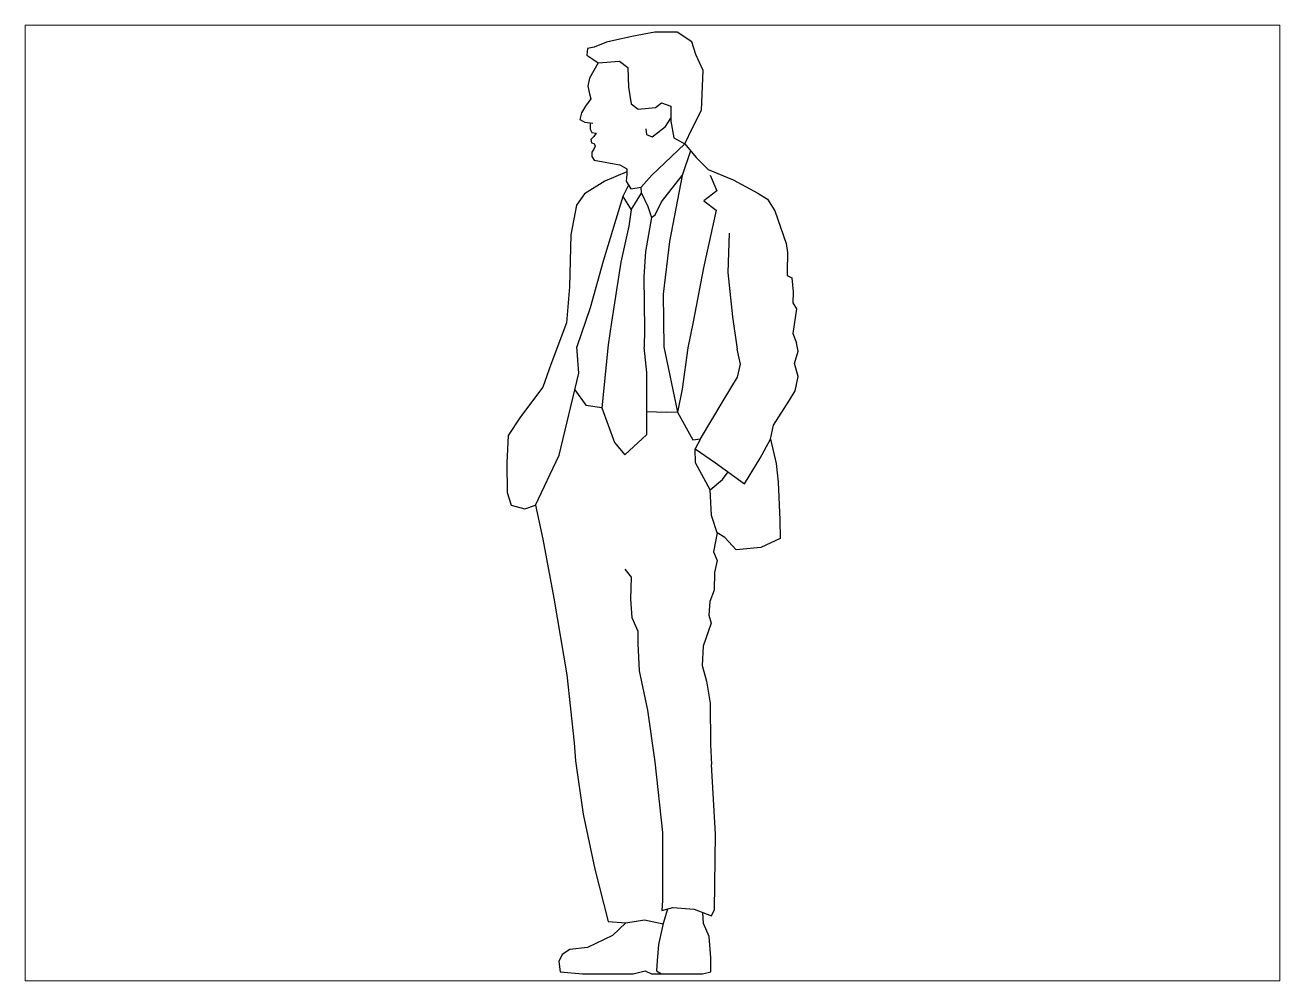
# Paper-space layout 'Layout1' of a CAD drawing. Header units: millimetres. Extents: x 1.05 to 9.45, y 0.8 to 7.2.
# The model-space entities are those that its viewports show. They can reach past a viewport. Long polylines and large blocks are cut down to what shows.
import ezdxf

# ---------------------------------------------------------------- set-up
doc = ezdxf.new("R2010")
doc.units = ezdxf.units.MM
doc.header["$MEASUREMENT"] = 0

# ---------------------------------------------------------------- blocks, each defined once
blk = doc.blocks.new('SYMBOL_Human_10_2D')
for p, q in [((-92.3, 1789.7), (-109.2, 1759.7)), ((-109.2, 1759.7), (-112.8, 1744.3)), ((-112.8, 1744.3), (-109.2, 1729)), ((-109.2, 1729), (-107, 1719.4)), ((-117, 1704.8), (-125.1, 1691.6)), ((-107, 1719.4), (-117, 1704.8)), ((-125.1, 1691.6), (-128.2, 1678.4)), ((-128.2, 1678.4), (-118.7, 1673.3)), ((-128.2, 1678.4), (-128.2, 1678.4)), ((40.2, 1664.5), (50.6, 1681.1)), ((-118.7, 1673.3), (-102.6, 1671.1)), ((-108.4, 1671.9), (-108.4, 1659.4)), ((-108.4, 1659.4), (-105, 1652.9)), ((-108.4, 1659.4), (-108.4, 1659.4)), ((-105, 1652.9), (-96.1, 1652)), ((1.3, 1660), (2.8, 1649)), ((13.5, 1644.6), (25.1, 1653.2)), ((25.1, 1653.2), (40.2, 1664.5)), ((2.8, 1649), (13.5, 1644.6)), ((-39.8, 795.1), (-27.7, 779.5)), ((-27.7, 779.5), (-28.6, 736.2)), ((-28.6, 736.2), (-26, 699.8)), ((-26, 699.8), (-14.7, 672.9)), ((-14.7, 672.9), (-14.7, 648.7)), ((-14.7, 648.7), (-12.1, 595)), ((-12.1, 595), (4.4, 517.9)), ((4.4, 517.9), (19.1, 416.5)), ((-136.9, 418.3), (-122.2, 313.7)), ((137.8, 273.9), (130, 411.3)), ((-122.2, 313.7), (-98.8, 205.7)), ((136.1, 125.8), (137.8, 273.9)), ((-98.8, 205.7), (-72.8, 102.6)), ((33.8, 143.9), (32.9, 124)), ((32.9, 124), (54.6, 130.1)), ((54.6, 130.1), (96.2, 126.6)), ((96.2, 126.6), (130, 113.6)), ((130, 113.6), (136.1, 125.8)), ((-72.8, 102.6), (-38.1, 100)), ((-38.1, 100), (-1.7, 106.1)), ((-1.7, 106.1), (35.3, 97.7))]:
    blk.add_line(p, q)
for points in [[(-92.3, 1789.7), (-50.6, 1793.4), (-34.4, 1781), (-33, 1742.1), (-27.8, 1709.2), (-13.9, 1698.9), (20.5, 1701.9), (32.2, 1711.4), (50.6, 1704.8), (50.6, 1675.5), (56.4, 1642.5), (77.7, 1630.8), (93.1, 1662.3), (110.6, 1696.7), (113.6, 1775.1), (99.6, 1806.6), (91.6, 1831.5), (63, 1850.5), (19, 1850.5), (-26.4, 1841.7), (-76.2, 1830.8), (-100.4, 1820.5), (-113.6, 1818.3), (-115, 1805.1), (-102.6, 1797.1), (-92.3, 1789.7)], [(-96.1, 1652), (-101.2, 1645.2), (-106.8, 1639.2), (-105.6, 1632.7), (-100.3, 1631.2), (-98.2, 1626.2), (-100.9, 1620.5), (-104.7, 1614.3), (-105, 1606), (-100, 1598.9), (-75.6, 1594.4), (-49.8, 1589.4), (-36.1, 1581.3), (-35.8, 1570.4)], [(-35.8, 1570.4), (-37.7, 1557.4), (-28.2, 1542), (-8, 1545.6), (13.3, 1569.3), (38.3, 1593.1), (77.7, 1630.8)], [(77.7, 1630.8), (100.1, 1603.8), (123.8, 1580), (172.5, 1559.8), (221.2, 1533.7), (240.3, 1521.8), (254.5, 1499.3), (277.1, 1435.1), (279.5, 1417.3)], [(88.9, 1617.3), (72.7, 1568.6), (48, 1439.1), (35, 1335.6), (36.3, 1232.1)], [(-36, 1575.9), (-79, 1557.5), (-119.4, 1532.2), (-135, 1510), (-146.1, 1452.1), (-148.7, 1349.9), (-154.6, 1278.9)], [(-7.4, 1534.1), (5, 1507.4), (12.2, 1485.9), (19.3, 1491.1), (31.7, 1516.5), (72.7, 1568.6)], [(127.5, 1569.3), (140.5, 1538.7), (115.1, 1518.5), (139.2, 1500.3), (114.4, 1387), (94.2, 1280.9), (83.8, 1230.1)], [(-33, 1549.7), (-43.8, 1527), (-27.6, 1500.9), (-32.1, 1469), (-47.7, 1398.1), (-66, 1280.2), (-72.5, 1236)], [(-27.6, 1500.9), (-7.4, 1534.1)], [(-7.4, 1534.1), (-8, 1545.6)], [(-43.8, 1527), (-82.9, 1400), (-108.3, 1308.2), (-134.4, 1232.1)], [(12.2, 1485.9), (0.5, 1419.5), (-2.8, 1369.4), (-1.5, 1265.9), (-2.2, 1231.4)], [(165.2, 1455.3), (162.6, 1377.9), (171.7, 1290.6), (180.9, 1227.5)], [(279.5, 1417.3), (279.2, 1379.8), (279.2, 1372), (288.3, 1367.5), (290.9, 1340.1), (290.3, 1318.6), (297.4, 1306.3), (290.3, 1258.1), (297.4, 1239.9)], [(-154.6, 1278.9), (-185.1, 1196.9), (-200.8, 1152.6), (-245.1, 1094.4), (-269.2, 1057.5), (-271.9, 1004), (-271, 945.8), (-263.6, 920.9), (-236.8, 913.5), (-215.6, 920.9)], [(-72.5, 1236), (-85.4, 1112), (-60.4, 1043.7), (-40.1, 1019.7), (3.3, 1059.3), (3.3, 1181.2), (-2.2, 1231.4)], [(108.6, 1051), (98.4, 1031.7), (138.2, 1004), (195.4, 962.4), (225.9, 1013.2), (246.2, 1050.1), (251.8, 1077.8), (283.2, 1126.7), (294.8, 1145.3), (300.5, 1173.3), (293.4, 1199), (300.2, 1223.3), (297.4, 1239.9)], [(-215.6, 920.9), (-168.8, 1018.9), (-130.6, 1180.4), (-134.4, 1232.1)], [(36.3, 1231.9), (63.3, 1103.7), (93.8, 1049.2), (93.8, 1049.2), (108.6, 1051), (152.9, 1125.8), (181.6, 1172), (187.1, 1197.8), (180.9, 1227.5)], [(83.8, 1230.1), (72.6, 1148.9), (63.3, 1103.7)], [(-138.4, 1147.6), (-116.8, 1117.1), (-85.3, 1112.8)], [(3.3, 1104.9), (41.3, 1103.3), (63.4, 1104.1)], [(246.2, 1050.1), (257.6, 1002.4), (261.1, 966), (264.5, 891.6), (265.4, 855.2), (227.3, 837.8), (178.7, 832.7), (156.2, 856.9), (141.5, 866.4), (130.2, 900.2), (127.6, 950.5), (99, 1004.2), (98.4, 1031.7)], [(127.6, 950.5), (151.9, 971.2), (162.7, 986.2)], [(-215.6, 920.9), (-201, 854), (-179.4, 737.9), (-154.2, 587.2), (-139.5, 453.8), (-136.9, 418.3)], [(141.5, 866.4), (134.5, 829.2), (141.5, 811.9), (136.3, 788.5), (135.4, 753.8), (126.7, 731.3), (125, 704.5), (129.3, 688.9), (113.6, 643.7)], [(113.6, 643.7), (111.8, 605.4), (120.5, 575.1), (127.4, 531.7), (128.3, 450.3), (130, 411.3)], [(19.1, 416.5), (33.8, 277.3), (33.8, 178.6), (33.8, 143.9)], [(43.8, 127.1), (35.5, 98.9), (26, 57.3), (23.4, 25.3), (22.5, 5.4), (32.1, -0.6), (63.3, -0.6), (112.7, -0.6), (129.1, 3.6), (129.1, 31.3), (125.7, 72.9), (114.4, 98.9), (113.1, 120.1)], [(-38.1, 100), (-64.1, 74.9), (-113.5, 51.5), (-148.2, 47.2), (-162.9, 37.6), (-169.9, 23.8), (-169.9, 23.8), (-167.2, 3.7), (-123.1, -0.6), (-23.4, -0.6), (0, 5.6), (12.1, -0.6), (32.1, -0.6)]]:
    blk.add_lwpolyline(points)

msp = doc.modelspace()

# ---------------------------------------------------------------- block references
msp.add_blockref('SYMBOL_Human_10_2D', (98354.4, 272026.4))

psp = doc.layouts.get("Layout1")

# ---------------------------------------------------------------- viewports
at = {"layer": '0'}
psp.add_viewport(center=(5.25, 4), size=(8.4, 6.4), view_center_point=(98368.7352, 272951.3447), view_height=1878.313138, dxfattribs=at)

doc.saveas('drawing.dxf')
